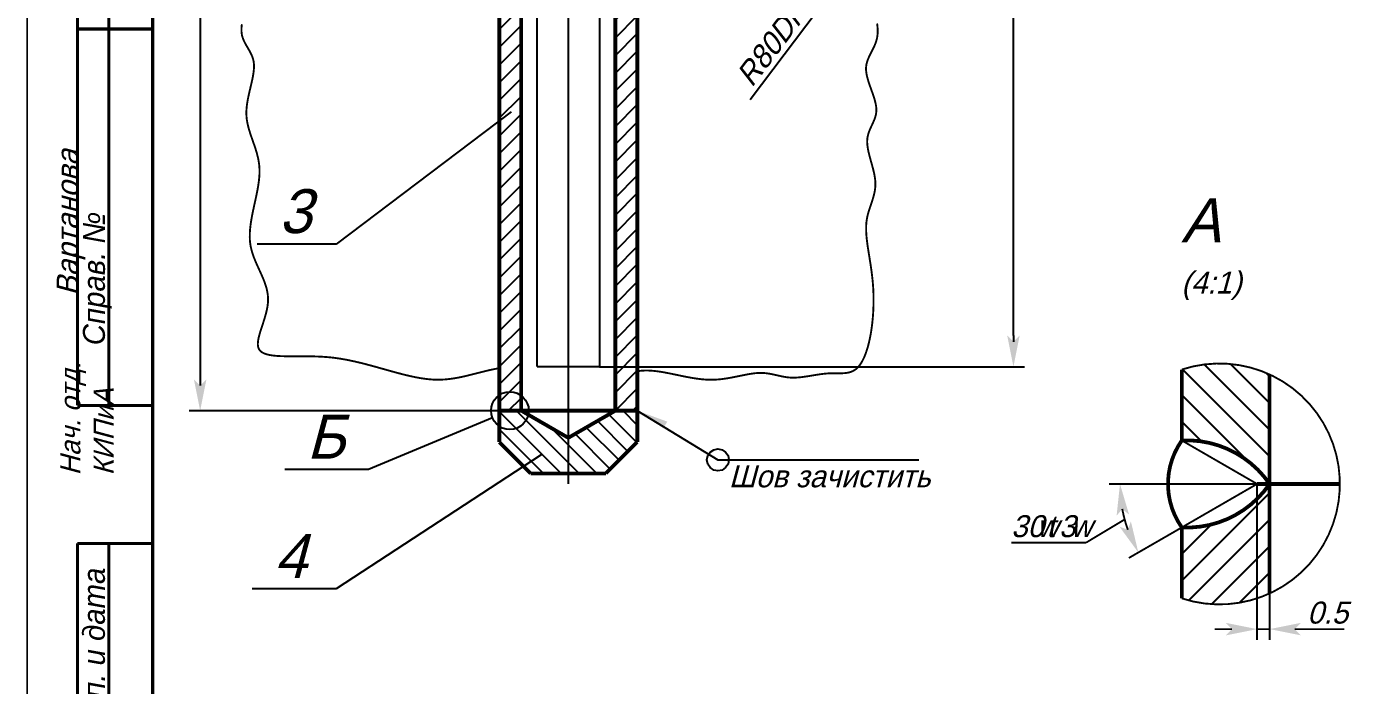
# Model space of a CAD drawing. Header units: millimetres. Extents: x 88 to 508, y -155 to 461.
# Drawn here: x 88 to 299.3, y -6.2 to 98.8 of the extents above; entities that cross this region are included whole.
import ezdxf

# ---------------------------------------------------------------- set-up
doc = ezdxf.new("R2010")
doc.units = ezdxf.units.MM
doc.linetypes.add('CENTER_per1_scale0.205936', pattern=[17, 6.538462, -1.307692, 1.307692, -1.307692, 6.538462])
doc.linetypes.add('CENTER_per5_scale0.831012', pattern=[68.6, 26.384615, -5.276923, 5.276923, -5.276923, 26.384615])
doc.styles.add('TextStyle_1', font='Tflex_a', dxfattribs={"oblique": 15, "height": 3.5})
doc.styles.add('TextStyle_2', font='Tflex_a', dxfattribs={"oblique": 15, "height": 7})
doc.styles.add('TextStyle_9', font='TFLEXS_A', dxfattribs={"oblique": 15, "height": 3.5})
doc.dimstyles.new('DIM_ST_10', dxfattribs={"dimtxt": 3.5, "dimasz": 5, "dimexe": 1.75, "dimexo": 0, "dimgap": 0.4375, "dimtad": 1, "dimrnd": 0.01, "dimdsep": 46, "dimtxsty": 'TextStyle_1', "dimblk": 'Arrow_3_C7_Status', "dimcen": 0.09, "dimclrd": 7, "dimclre": 7, "dimclrt": 7, "dimazin": 0, "dimtfac": 1, "dimtdec": 0, "dimtmove": 0, "dimatfit": 3, "dimldrblk": 'NONE', "dimfxl": 0, "dimtvp": 1, "dimtolj": 1, "dimarcsym": 0})
doc.dimstyles.new('DIM_ST_11', dxfattribs={"dimtxt": 3.5, "dimasz": 5, "dimexe": 0, "dimexo": 0, "dimgap": 0.875, "dimtad": 1, "dimrnd": 0.01, "dimdsep": 46, "dimtxsty": 'TextStyle_1', "dimblk": 'Arrow_3_C7_Status', "dimcen": 0.09, "dimclrd": 7, "dimclre": 7, "dimclrt": 7, "dimazin": 0, "dimtfac": 1, "dimtdec": 0, "dimtmove": 0, "dimatfit": 3, "dimldrblk": 'NONE', "dimfxl": 0, "dimtvp": 1, "dimtolj": 1, "dimarcsym": 0})
doc.dimstyles.new('DIM_ST_3', dxfattribs={"dimtxt": 3.5, "dimasz": 5, "dimexe": 1.75, "dimexo": 0, "dimgap": 0.4375, "dimtad": 1, "dimrnd": 0.01, "dimdsep": 46, "dimtxsty": 'TextStyle_1', "dimblk": 'Arrow_3_C7_Status', "dimcen": 0.09, "dimclrd": 7, "dimclre": 7, "dimclrt": 7, "dimazin": 0, "dimtfac": 1, "dimtdec": 0, "dimtmove": 0, "dimatfit": 3, "dimldrblk": 'NONE', "dimfxl": 0, "dimtvp": 1, "dimtolj": 1, "dimarcsym": 0})
pattern_1 = [(-45, (0, 0), (1.414214, 1.414214), [])]

# ---------------------------------------------------------------- blocks, each defined once
blk = doc.blocks.new('Arrow_3_C7_Status')
at = {"color": 7, "linetype": 'Continuous', "flags": 128}
blk.add_lwpolyline([(-1, 0), (-0.8, 0)], dxfattribs=at)
at = {"color": 7}
blk.add_solid([(-1, -0.2), (0, 0), (-0.8, 0), (-1, 0.2)], dxfattribs=at)
blk = doc.blocks.new('*D8')
at = {"color": 7, "lineweight": -2}
for p, q in [((166.37, 272.57), (113.92, 272.57)), ((115.67, 267.57), (115.67, 42.57)), ((163.37, 37.57), (113.92, 37.57))]:
    blk.add_line(p, q, dxfattribs=at)
at = {"layer": 'Defpoints', "color": 0}
for p in [(166.37, 272.57), (115.67, 37.57), (163.37, 37.57)]:
    blk.add_point(p, dxfattribs=at)
at = {"color": 7, "lineweight": -2, "xscale": 5, "yscale": 5, "zscale": 5}
for p, rotation in [((115.67, 272.57), 89.99999999999999), ((115.67, 37.57), 270)]:
    blk.add_blockref('Arrow_3_C7_Status', p, dxfattribs=dict(at, rotation=rotation))
at = {"color": 7, "insert": (113.48, 155.07), "char_height": 3.5, "attachment_point": 5, "rotation": 90, "style": 'TextStyle_1'}
blk.add_mtext('\\A1;L1', dxfattribs=at)
blk = doc.blocks.new('_NONE')
blk = doc.blocks.new('_FR2Страница_1')
blk.add_wipeout([(305.77, 166.99), (70.77, 166.99), (70.77, 144.99), (305.77, 144.99)])
h = blk.add_hatch()
h.set_pattern_fill('_USER', scale=2, angle=-45, style=0, pattern_type=0)
h.set_pattern_definition(pattern_1)
h.paths.add_polyline_path([(305.77, 166.99), (305.77, 163.49), (70.77, 163.49), (70.77, 166.99)], flags=0)
h.paths.add_polyline_path([(305.77, 148.49), (305.77, 144.99), (70.77, 144.99), (70.77, 148.49)], flags=0)
at = {"color": 7, "linetype": 'Continuous', "const_width": 0.6, "flags": 128}
for points in [[(70.77, 166.99), (305.77, 166.99)], [(70.77, 144.99), (70.77, 166.99)], [(305.77, 166.99), (305.77, 144.99)], [(70.77, 163.49), (305.77, 163.49)], [(305.77, 148.49), (70.77, 148.49)], [(305.77, 144.99), (70.77, 144.99)]]:
    blk.add_lwpolyline(points, dxfattribs=at)
blk = doc.blocks.new('_FR3Страница_1')
h = blk.add_hatch()
h.set_pattern_fill('_USER', scale=2, angle=-45, style=0, pattern_type=0)
h.set_pattern_definition(pattern_1)
h.paths.add_polyline_path([(197.39, 145.68), (192.39, 140.68), (180.39, 140.68), (175.39, 145.68), (175.39, 150.68), (178.89, 150.68), (186.39, 146.35), (193.89, 150.68), (197.39, 150.68)], flags=0)
at = {"color": 7, "linetype": 'Continuous', "const_width": 0.6, "flags": 128}
for points in [[(178.89, 150.68), (175.39, 150.68)], [(175.39, 150.68), (175.39, 145.68)], [(178.89, 150.68), (186.39, 146.35)], [(178.89, 150.68), (193.89, 150.68)], [(186.39, 146.35), (193.89, 150.68)], [(193.89, 150.68), (197.39, 150.68)], [(197.39, 145.68), (197.39, 150.68)], [(175.39, 145.68), (180.39, 140.68)], [(197.39, 145.68), (192.39, 140.68)], [(192.39, 140.68), (180.39, 140.68)]]:
    blk.add_lwpolyline(points, dxfattribs=at)
blk = doc.blocks.new('_PV2Страница_4')
for points in [[(263.79, 21), (262.34, 25.89), (261.8, 20.82), (262.7, 21.91)], [(262.26, 19.08), (265.27, 14.96), (264.08, 19.92), (263.59, 18.59)], [(279.2, 1.75), (284.2, 2.75), (279.2, 3.75), (280.2, 2.75)], [(291.2, 3.75), (286.2, 2.75), (291.2, 1.75), (290.2, 2.75)]]:
    blk.add_hatch(color=7).paths.add_polyline_path(points, flags=0)
at = {"color": 7, "linetype": 'Continuous', "flags": 128}
for points, const_width in [([(272.2, 32.82), (272.2, 44.13)], 0.6), ([(275.79, 44.94), (286.2, 34.54)], 0.3), ([(279.96, 45.01), (286.2, 38.78)], 0.3), ([(272.32, 44.17), (286.2, 30.29)], 0.3), ([(285.62, 43.6), (286.2, 43.02)], 0.3), ([(286.2, 25.89), (286.2, 43.35)], 0.6), ([(272.2, 40.05), (282.62, 29.63)], 0.3), ([(272.2, 35.81), (275.34, 32.67)], 0.3), ([(272.2, 32.82), (284.2, 25.89)], 0.3), ([(260.59, 25.89), (278.2, 25.89)], 0.3), ([(272.2, 18.96), (284.2, 25.89)], 0.3), ([(278.2, 25.89), (284.2, 25.89)], 0.3), ([(284.2, 25.89), (286.2, 25.89)], 0.6), ([(284.2, 1), (284.2, 25.89)], 0.3), ([(284.2, 25.89), (286.2, 25.89)], 0.3), ([(285.79, 26.46), (286.2, 26.05)], 0.3), ([(286.2, 25.89), (297.4, 25.89)], 0.6), ([(286.2, 8.44), (286.2, 25.89)], 0.6), ([(286.2, 1), (286.2, 25.89)], 0.3), ([(272.2, 10.48), (286.2, 24.48)], 0.3), ([(256.93, 16.53), (263.08, 20.23)], 0.3), ([(263.75, 14.09), (272.2, 18.96)], 0.3), ([(272.2, 7.65), (272.2, 18.96)], 0.6), ([(272.2, 14.72), (276.9, 19.43)], 0.3), ([(273.29, 7.33), (286.2, 20.24)], 0.3), ([(244.99, 16.53), (256.93, 16.53)], 0.3), ([(276.94, 6.73), (286.2, 15.99)], 0.3), ([(281.41, 6.96), (286.2, 11.75)], 0.3), ([(277.45, 2.75), (280.2, 2.75)], 0.3), ([(284.2, 2.75), (286.2, 2.75)], 0.3), ([(290.2, 2.75), (298.13, 2.75)], 0.3)]:
    blk.add_lwpolyline(points, dxfattribs=dict(at, const_width=const_width))
at = {"color": 7, "linetype": 'Continuous'}
for points, const_width in [([(272.2, 7.65, 1.381699), (272.2, 44.13, 1.381699)], 0.3), ([(272.2, 32.82, 0.317837), (272.2, 18.96, 0.317837)], 0.6), ([(286.2, 25.89, 0.260652), (272.2, 32.82, 0.260652)], 0.6), ([(272.2, 18.96, 0.260652), (286.2, 25.89, 0.260652)], 0.6), ([(262.7, 21.91, 0.039431), (263.59, 18.59, 0.039431)], 0.3)]:
    blk.add_lwpolyline(points, format="xyb", dxfattribs=dict(at, const_width=const_width))
at = {"color": 7, "oblique": 15}
for s, style, p in [('30', 'TextStyle_1', (244.99, 17.41)), ('w', 'TextStyle_9', (249.11, 17.41)), ('t', 'TextStyle_9', (250.61, 17.41)), ('3', 'TextStyle_1', (252.61, 17.41)), ('w', 'TextStyle_9', (254.49, 17.41)), ('0.5', 'TextStyle_1', (292.2, 3.63))]:
    blk.add_text(s, height=3.5, dxfattribs=dict(at, style=style)).set_placement(p)
blk = doc.blocks.new('*D24')
at = {"color": 7, "lineweight": -2}
for p, q in [((189.97, 364.57), (247.1, 364.57)), ((245.35, 49.57), (245.35, 359.57)), ((179.37, 44.57), (247.1, 44.57))]:
    blk.add_line(p, q, dxfattribs=at)
at = {"layer": 'Defpoints', "color": 0}
for p in [(189.97, 364.57), (245.35, 364.57), (179.37, 44.57)]:
    blk.add_point(p, dxfattribs=at)
at = {"color": 7, "lineweight": -2, "xscale": 5, "yscale": 5, "zscale": 5}
for p, rotation in [((245.35, 364.57), 90), ((245.35, 44.57), 270)]:
    blk.add_blockref('Arrow_3_C7_Status', p, dxfattribs=dict(at, rotation=rotation))
at = {"color": 7, "insert": (243.16, 204.57), "char_height": 3.5, "attachment_point": 5, "rotation": 90, "style": 'TextStyle_1'}
blk.add_mtext('\\A1;L', dxfattribs=at)
blk = doc.blocks.new('*D25')
at = {"color": 7, "lineweight": -2}
blk.add_line((219.55, 108.54), (203.36, 87.11), dxfattribs=at)
at = {"layer": 'Defpoints', "color": 0}
for p in [(222.57, 112.52), (174.33, 48.7)]:
    blk.add_point(p, dxfattribs=at)
at = {"color": 7, "lineweight": -2, "xscale": 5, "yscale": 5, "zscale": 5, "rotation": 52.92142584028267}
blk.add_blockref('Arrow_3_C7_Status', (222.57, 112.52), dxfattribs=at)
at = {"color": 7, "insert": (206.9, 96.14), "char_height": 3.5, "attachment_point": 5, "rotation": 52.9214, "style": 'TextStyle_1'}
blk.add_mtext('\\A1;R80DR', dxfattribs=at)
blk = doc.blocks.new('_FR6Страница_1')
blk.add_wipeout([(365.76, 163.29), (365.76, 173.29), (66.76, 173.29), (66.76, 176.09), (63.76, 176.09), (63.76, 176.79), (62.26, 178.29), (50.26, 178.29), (48.76, 176.79), (45.76, 176.79), (45.76, 159.79), (48.76, 159.79), (50.26, 158.29), (62.26, 158.29), (63.76, 159.79), (63.76, 160.49), (66.76, 160.49), (66.76, 163.29)])
at = {"color": 7, "linetype": 'Continuous', "const_width": 0.3, "flags": 128}
for points in [[(66.76, 173.29), (365.76, 173.29)], [(365.76, 173.29), (365.76, 163.29)], [(365.76, 163.29), (66.76, 163.29)]]:
    blk.add_lwpolyline(points, dxfattribs=at)
at = {"color": 7, "linetype": 'CENTER_per5_scale0.831012', "const_width": 0.3, "flags": 128}
blk.add_lwpolyline([(367.43, 168.29), (21.09, 168.29)], dxfattribs=at)
blk = doc.blocks.new('_FR7Страница_1')
at = {"color": 7, "linetype": 'Continuous', "flags": 128}
for points, const_width in [([(88.1, 460.4), (88.1, -133.6)], 0.25), ([(108.1, -128.6), (108.1, 455.4)], 0.5), ([(96.1, 158.4), (96.1, 38.4)], 0.5), ([(101.1, 158.4), (101.1, 38.4)], 0.5), ([(96.1, 98.4), (108.1, 98.4)], 0.5), ([(96.1, 38.4), (108.1, 38.4)], 0.5), ([(96.1, -128.6), (96.1, 16.4)], 0.5), ([(96.1, 16.4), (108.1, 16.4)], 0.5), ([(101.1, 16.4), (101.1, -128.6)], 0.5)]:
    blk.add_lwpolyline(points, dxfattribs=dict(at, const_width=const_width))
at = {"color": 7, "char_height": 3.5, "rotation": 90}
for s, insert, width, attachment_point in [('\\pl0.5;{\\fT-FLEX Type A|b0|i1;\\l       Справ. №}', (96.975, 38.4), 60, 1), ('\\pl0.5;{\\fT-FLEX Type A|b0|i1;\\l}', (104.6, 68.4), 60, 5), ('\\pl0.5;{\\fT-FLEX Type A|b0|i1;\\l Подп. и дата}', (96.975, -18.6), 35, 1), ('\\pl0.5;{\\fT-FLEX Type A|b0|i1;\\l}', (104.6, -1.1), 35, 5)]:
    blk.add_mtext(s, dxfattribs=dict(at, insert=insert, width=width, attachment_point=attachment_point))

msp = doc.modelspace()

# ---------------------------------------------------------------- linework, layer by layer
at = {"color": 7, "linetype": 'Continuous', "const_width": 0.3, "flags": 128}
msp.add_lwpolyline([(122.317, 99.177), (122.29, 98.939), (122.27, 98.702), (122.258, 98.468), (122.255, 98.237), (122.261, 98.01), (122.278, 97.787), (122.298, 97.642), (122.31, 97.57), (122.322, 97.501), (122.349, 97.364), (122.402, 97.163), (122.464, 96.967), (122.536, 96.775), (122.616, 96.586), (122.703, 96.4), (122.796, 96.216), (122.893, 96.033), (122.995, 95.852), (123.099, 95.672), (123.205, 95.492), (123.311, 95.312), (123.416, 95.131), (123.52, 94.948), (123.621, 94.764), (123.719, 94.577), (123.811, 94.388), (123.898, 94.195), (123.977, 93.998), (124.048, 93.797), (124.11, 93.59), (124.162, 93.379), (124.189, 93.234), (124.2, 93.16), (124.215, 93.062), (124.238, 92.863), (124.252, 92.554), (124.247, 92.235), (124.226, 91.907), (124.19, 91.57), (124.141, 91.225), (124.081, 90.873), (124.012, 90.514), (123.934, 90.149), (123.851, 89.779), (123.763, 89.405), (123.673, 89.026), (123.583, 88.645), (123.494, 88.261), (123.407, 87.875), (123.326, 87.489), (123.251, 87.102), (123.184, 86.715), (123.127, 86.329), (123.082, 85.945), (123.051, 85.563), (123.035, 85.184), (123.036, 84.934), (123.04, 84.81), (123.044, 84.683), (123.058, 84.429), (123.097, 84.053), (123.153, 83.681), (123.224, 83.312), (123.308, 82.945), (123.403, 82.58), (123.508, 82.217), (123.621, 81.855), (123.741, 81.493), (123.865, 81.132), (123.992, 80.77), (124.12, 80.406), (124.247, 80.041), (124.373, 79.674), (124.495, 79.305), (124.611, 78.932), (124.719, 78.556), (124.819, 78.175), (124.908, 77.79), (124.985, 77.399), (125.047, 77.003), (125.094, 76.601), (125.113, 76.328), (125.12, 76.19), (125.128, 76.03), (125.134, 75.706), (125.12, 75.21), (125.085, 74.707), (125.031, 74.196), (124.961, 73.679), (124.877, 73.156), (124.781, 72.629), (124.676, 72.097), (124.564, 71.563), (124.448, 71.026), (124.33, 70.488), (124.212, 69.949), (124.097, 69.411), (123.988, 68.874), (123.887, 68.339), (123.795, 67.807), (123.717, 67.279), (123.653, 66.756), (123.607, 66.238), (123.581, 65.726), (123.577, 65.222), (123.597, 64.726), (123.629, 64.401), (123.65, 64.24), (123.669, 64.097), (123.713, 63.814), (123.802, 63.396), (123.909, 62.985), (124.033, 62.579), (124.17, 62.179), (124.32, 61.783), (124.48, 61.392), (124.647, 61.004), (124.819, 60.618), (124.994, 60.235), (125.17, 59.853), (125.343, 59.472), (125.513, 59.091), (125.677, 58.71), (125.832, 58.328), (125.977, 57.944), (126.108, 57.559), (126.224, 57.17), (126.323, 56.778), (126.401, 56.381), (126.458, 55.98), (126.49, 55.574), (126.493, 55.299), (126.49, 55.16), (126.487, 55.034), (126.474, 54.779), (126.432, 54.393), (126.37, 54.003), (126.293, 53.612), (126.201, 53.22), (126.098, 52.828), (125.986, 52.438), (125.868, 52.051), (125.746, 51.668), (125.622, 51.289), (125.5, 50.917), (125.381, 50.553), (125.269, 50.197), (125.165, 49.851), (125.073, 49.516), (124.994, 49.194), (124.932, 48.885), (124.889, 48.59), (124.867, 48.311), (124.869, 48.049), (124.898, 47.805), (124.955, 47.58), (125.015, 47.444), (125.05, 47.38), (125.092, 47.303), (125.194, 47.159), (125.392, 46.971), (125.635, 46.811), (125.921, 46.676), (126.246, 46.564), (126.609, 46.472), (127.007, 46.399), (127.439, 46.343), (127.901, 46.301), (128.393, 46.271), (128.91, 46.252), (129.452, 46.242), (130.016, 46.237), (130.599, 46.236), (131.2, 46.238), (131.816, 46.239), (132.444, 46.239), (133.084, 46.234), (133.731, 46.223), (134.385, 46.203), (135.043, 46.173), (135.702, 46.13), (136.141, 46.092), (136.36, 46.07), (136.631, 46.043), (137.173, 45.98), (137.98, 45.863), (138.782, 45.725), (139.579, 45.568), (140.371, 45.397), (141.157, 45.212), (141.938, 45.016), (142.713, 44.813), (143.481, 44.604), (144.243, 44.392), (144.999, 44.179), (145.747, 43.969), (146.489, 43.762), (147.224, 43.563), (147.951, 43.374), (148.671, 43.197), (149.383, 43.034), (150.087, 42.888), (150.783, 42.762), (151.471, 42.658), (152.15, 42.579), (152.82, 42.527), (153.261, 42.512), (153.48, 42.51), (153.664, 42.508), (154.031, 42.512), (154.575, 42.539), (155.114, 42.586), (155.648, 42.649), (156.178, 42.728), (156.704, 42.82), (157.228, 42.923), (157.749, 43.036), (158.269, 43.157), (158.787, 43.284), (159.305, 43.414), (159.824, 43.547), (160.343, 43.679), (160.863, 43.81), (161.386, 43.937), (161.911, 44.058), (162.439, 44.172), (162.971, 44.277), (163.507, 44.371), (164.049, 44.451), (164.596, 44.516), (165.149, 44.564), (165.522, 44.584), (165.71, 44.59), (165.908, 44.597), (166.307, 44.602), (166.912, 44.59), (167.524, 44.558), (168.14, 44.509), (168.76, 44.445), (169.384, 44.367), (170.009, 44.278), (170.635, 44.179), (171.26, 44.073), (171.884, 43.962), (172.506, 43.847), (173.124, 43.73), (173.737, 43.613), (174.345, 43.499), (174.946, 43.388), (175.539, 43.284), (176.124, 43.188), (176.698, 43.101), (177.261, 43.027), (177.813, 42.966), (178.351, 42.921), (178.874, 42.894), (179.213, 42.889), (179.38, 42.89), (179.504, 42.891), (179.748, 42.896), (180.105, 42.915), (180.455, 42.944), (180.798, 42.982), (181.135, 43.027), (181.466, 43.079), (181.792, 43.137), (182.113, 43.199), (182.431, 43.264), (182.746, 43.333), (183.058, 43.402), (183.368, 43.472), (183.678, 43.541), (183.987, 43.609), (184.296, 43.674), (184.607, 43.735), (184.918, 43.792), (185.232, 43.842), (185.549, 43.886), (185.87, 43.922), (186.194, 43.949), (186.524, 43.966), (186.747, 43.97), (186.86, 43.97), (186.992, 43.97), (187.258, 43.964), (187.665, 43.941), (188.08, 43.904), (188.502, 43.855), (188.929, 43.795), (189.363, 43.726), (189.801, 43.648), (190.245, 43.565), (190.692, 43.476), (191.143, 43.383), (191.597, 43.289), (192.054, 43.193), (192.512, 43.098), (192.972, 43.005), (193.432, 42.916), (193.893, 42.832), (194.353, 42.754), (194.813, 42.683), (195.272, 42.622), (195.728, 42.571), (196.182, 42.533), (196.633, 42.508), (196.931, 42.501), (197.08, 42.5), (197.211, 42.499), (197.472, 42.502), (197.861, 42.518), (198.246, 42.545), (198.628, 42.581), (199.006, 42.625), (199.38, 42.677), (199.751, 42.734), (200.117, 42.797), (200.48, 42.864), (200.838, 42.933), (201.192, 43.004), (201.541, 43.076), (201.886, 43.147), (202.226, 43.217), (202.562, 43.284), (202.892, 43.347), (203.218, 43.406), (203.539, 43.458), (203.854, 43.503), (204.164, 43.541), (204.469, 43.568), (204.768, 43.586), (204.963, 43.59), (205.06, 43.59), (205.136, 43.59), (205.286, 43.587), (205.507, 43.576), (205.726, 43.559), (205.942, 43.536), (206.156, 43.507), (206.367, 43.475), (206.577, 43.438), (206.785, 43.398), (206.992, 43.356), (207.198, 43.311), (207.403, 43.265), (207.608, 43.219), (207.812, 43.172), (208.017, 43.126), (208.222, 43.081), (208.427, 43.038), (208.634, 42.997), (208.842, 42.959), (209.051, 42.925), (209.262, 42.896), (209.476, 42.871), (209.691, 42.852), (209.837, 42.843), (209.91, 42.84), (209.992, 42.836), (210.156, 42.832), (210.406, 42.834), (210.659, 42.842), (210.915, 42.858), (211.174, 42.879), (211.435, 42.905), (211.697, 42.936), (211.962, 42.971), (212.228, 43.009), (212.496, 43.05), (212.764, 43.092), (213.034, 43.136), (213.303, 43.181), (213.573, 43.226), (213.843, 43.27), (214.113, 43.313), (214.382, 43.354), (214.65, 43.392), (214.917, 43.427), (215.183, 43.458), (215.448, 43.484), (215.71, 43.506), (215.884, 43.516), (215.97, 43.52), (216.044, 43.523), (216.192, 43.529), (216.412, 43.533), (216.63, 43.534), (216.846, 43.533), (217.06, 43.531), (217.271, 43.529), (217.48, 43.527), (217.687, 43.527), (217.89, 43.53), (218.091, 43.536), (218.289, 43.546), (218.484, 43.561), (218.676, 43.583), (218.865, 43.611), (219.051, 43.648), (219.233, 43.693), (219.411, 43.749), (219.586, 43.815), (219.757, 43.892), (219.924, 43.982), (220.087, 44.086), (220.246, 44.204), (220.349, 44.293), (220.4, 44.34), (220.486, 44.42), (220.653, 44.594), (220.892, 44.899), (221.118, 45.245), (221.332, 45.63), (221.534, 46.051), (221.723, 46.505), (221.899, 46.99), (222.063, 47.504), (222.215, 48.043), (222.353, 48.606), (222.479, 49.19), (222.593, 49.792), (222.694, 50.41), (222.782, 51.041), (222.858, 51.683), (222.92, 52.333), (222.971, 52.989), (223.008, 53.648), (223.032, 54.307), (223.044, 54.965), (223.043, 55.618), (223.029, 56.265), (223.011, 56.69), (223, 56.9), (222.99, 57.094), (222.966, 57.479), (222.92, 58.047), (222.865, 58.605), (222.803, 59.152), (222.736, 59.69), (222.663, 60.218), (222.587, 60.737), (222.509, 61.246), (222.43, 61.745), (222.351, 62.235), (222.274, 62.716), (222.2, 63.187), (222.13, 63.649), (222.065, 64.103), (222.006, 64.547), (221.956, 64.983), (221.914, 65.409), (221.883, 65.828), (221.864, 66.237), (221.857, 66.638), (221.865, 67.031), (221.887, 67.415), (221.914, 67.666), (221.93, 67.79), (221.942, 67.883), (221.97, 68.068), (222.02, 68.341), (222.079, 68.61), (222.144, 68.875), (222.216, 69.138), (222.292, 69.398), (222.372, 69.655), (222.455, 69.911), (222.54, 70.165), (222.626, 70.419), (222.711, 70.671), (222.795, 70.924), (222.877, 71.176), (222.956, 71.429), (223.03, 71.682), (223.099, 71.937), (223.161, 72.194), (223.216, 72.452), (223.262, 72.713), (223.299, 72.977), (223.325, 73.244), (223.34, 73.515), (223.342, 73.698), (223.34, 73.79), (223.338, 73.89), (223.33, 74.091), (223.302, 74.397), (223.261, 74.707), (223.209, 75.021), (223.148, 75.337), (223.077, 75.656), (223, 75.977), (222.917, 76.298), (222.83, 76.62), (222.741, 76.943), (222.651, 77.264), (222.562, 77.585), (222.474, 77.904), (222.391, 78.221), (222.312, 78.535), (222.24, 78.846), (222.176, 79.153), (222.122, 79.455), (222.079, 79.753), (222.048, 80.045), (222.031, 80.33), (222.031, 80.609), (222.041, 80.791), (222.05, 80.88), (222.057, 80.953), (222.075, 81.097), (222.113, 81.308), (222.162, 81.515), (222.219, 81.718), (222.284, 81.918), (222.356, 82.114), (222.434, 82.309), (222.516, 82.501), (222.601, 82.692), (222.688, 82.881), (222.776, 83.07), (222.864, 83.259), (222.951, 83.448), (223.035, 83.637), (223.115, 83.828), (223.191, 84.02), (223.261, 84.215), (223.324, 84.412), (223.378, 84.611), (223.424, 84.815), (223.459, 85.022), (223.482, 85.233), (223.489, 85.377), (223.49, 85.45), (223.491, 85.538), (223.488, 85.716), (223.463, 85.99), (223.423, 86.27), (223.367, 86.556), (223.298, 86.847), (223.218, 87.142), (223.129, 87.441), (223.031, 87.743), (222.928, 88.047), (222.821, 88.353), (222.711, 88.66), (222.6, 88.968), (222.491, 89.275), (222.384, 89.582), (222.282, 89.887), (222.187, 90.191), (222.099, 90.491), (222.022, 90.788), (221.956, 91.081), (221.904, 91.37), (221.867, 91.653), (221.848, 91.93), (221.847, 92.111), (221.85, 92.2), (221.853, 92.279), (221.864, 92.435), (221.895, 92.664), (221.94, 92.888), (221.997, 93.109), (222.065, 93.326), (222.142, 93.541), (222.228, 93.753), (222.321, 93.964), (222.42, 94.174), (222.523, 94.384), (222.629, 94.594), (222.737, 94.804), (222.845, 95.017), (222.952, 95.231), (223.057, 95.448), (223.159, 95.668), (223.256, 95.892), (223.347, 96.12), (223.43, 96.353), (223.504, 96.592), (223.569, 96.838), (223.622, 97.089), (223.649, 97.262), (223.66, 97.35), (223.675, 97.469), (223.697, 97.712), (223.705, 98.089), (223.693, 98.479), (223.66, 98.881), (223.611, 99.292)], dxfattribs=at)
at = {"color": 7, "linetype": 'Continuous', "flags": 128}
for points in [[(137.36, 64.13), (124.734, 64.13)], [(170.04, 30.55), (137.36, 9.16)], [(199.97, 29.73), (199.837, 29.06), (199.457, 28.493), (198.89, 28.113), (198.22, 27.98), (197.55, 28.113), (196.983, 28.493), (196.603, 29.06), (196.47, 29.73), (196.603, 30.4), (196.983, 30.967), (197.55, 31.347), (198.22, 31.48), (198.89, 31.347), (199.457, 30.967), (199.837, 30.4), (199.97, 29.73)], [(198.22, 29.73), (230.283, 29.73)], [(142.53, 28.17), (129.154, 28.17)], [(137.36, 9.16), (123.984, 9.16)]]:
    msp.add_lwpolyline(points, dxfattribs=at)

# ---------------------------------------------------------------- block references
msp.add_blockref('_PV2Страница_4', (0, 0))

# ---------------------------------------------------------------- texts
at = {"color": 7, "oblique": 15}
for s, height, style, p in [('3', 7, 'TextStyle_2', (128.234, 65.88)), ('Б', 7, 'TextStyle_2', (132.654, 29.92)), ('Шов зачистить', 3.5, 'TextStyle_1', (199.97, 25.355)), ('4', 7, 'TextStyle_2', (127.484, 10.91))]:
    msp.add_text(s, height=height, dxfattribs=dict(at, style=style)).set_placement(p)
at = {"color": 7, "char_height": 3.5, "attachment_point": 1, "rotation": 90, "style": 'TextStyle_1'}
for s, insert, width in [('{\\FTflex_a.shx\\q15|c204;\\Q15;\\lВартанова}', (92.784, 55.873), 19.93782), ('{\\FTflex_a.shx\\q15|c204;\\Q15;\\l\\H0.914286x;Нач. отд. КИПиА}', (93.361, 27.249), 27.14315)]:
    msp.add_mtext(s, dxfattribs=dict(at, insert=insert, width=width))
at = {"color": 7, "insert": (272.11, 71.415), "char_height": 3.5, "width": 15.18782, "attachment_point": 1, "style": 'TextStyle_1'}
msp.add_mtext('{\\FTflex_a.shx\\q15|c204;\\Q15;\\l\\H2.x;A \\FTflex_a.shx\\q15|c204;\\Q15;\\H0.5x;(4:1)}', dxfattribs=at)

# ---------------------------------------------------------------- dimensions: what is measured, and where the dimension line sits
dim = msp.add_linear_dim(base=(115.67, 37.573), p1=(166.37, 272.573), p2=(163.37, 37.573), angle=270, text='L1', dimstyle='DIM_ST_3', override={"dimpost": 'L1'})
dim.commit()
dim.dimension.update_dxf_attribs({"geometry": '*D8', "text_midpoint": (115.67, 155.073), "dimtype": 128})

# ---------------------------------------------------------------- next in the draw order: block references
at = {"rotation": 270}
msp.add_blockref('_FR2Страница_1', (18.38, 343.343), dxfattribs=at)

# ---------------------------------------------------------------- next in the draw order: linework, layer by layer
at = {"color": 7, "linetype": 'Continuous', "flags": 128}
for points in [[(165.26, 85.23), (137.36, 64.13)], [(162.291, 36.417), (142.53, 28.17)], [(185.413, 37.547), (198.22, 29.73)]]:
    msp.add_lwpolyline(points, dxfattribs=at)
at = {"color": 7, "linetype": 'CENTER_per1_scale0.205936', "const_width": 0.3, "flags": 128}
msp.add_lwpolyline([(174.37, 25.906), (174.37, 46.239)], dxfattribs=at)
at = {"color": 7, "linetype": 'Continuous'}
msp.add_lwpolyline([(168.06, 37.573, -1), (162.06, 37.573, -1)], format="xyb", close=True, dxfattribs=at)
at = {"color": 7}
msp.add_solid([(185.37, 37.573), (190.159, 35.821), (189.638, 34.968)], dxfattribs=at)

# ---------------------------------------------------------------- next in the draw order: block references
msp.add_blockref('_FR3Страница_1', (-12.02, -113.107))

# ---------------------------------------------------------------- next in the draw order: dimensions: what is measured, and where the dimension line sits
dim = msp.add_linear_dim(base=(245.35, 364.573), p1=(179.37, 44.573), p2=(189.97, 364.573), angle=90, text='L', dimstyle='DIM_ST_10', override={"dimpost": 'L'})
dim.commit()
dim.dimension.update_dxf_attribs({"geometry": '*D24', "text_midpoint": (245.35, 204.573), "dimtype": 128})
dim = msp.add_radius_dim(center=(174.333, 48.7), mpoint=(222.566, 112.525), dimstyle='DIM_ST_11', override={"dimpost": 'DR'})
dim.commit()
dim.dimension.update_dxf_attribs({"geometry": '*D25', "text_midpoint": (208.99, 94.56), "dimtype": 132})

# ---------------------------------------------------------------- next in the draw order: block references
at = {"rotation": 270}
msp.add_blockref('_FR6Страница_1', (6.08, 410.333), dxfattribs=at)

# ---------------------------------------------------------------- next in the draw order: block references
msp.add_blockref('_FR7Страница_1', (0, 0))

doc.saveas('drawing.dxf')
